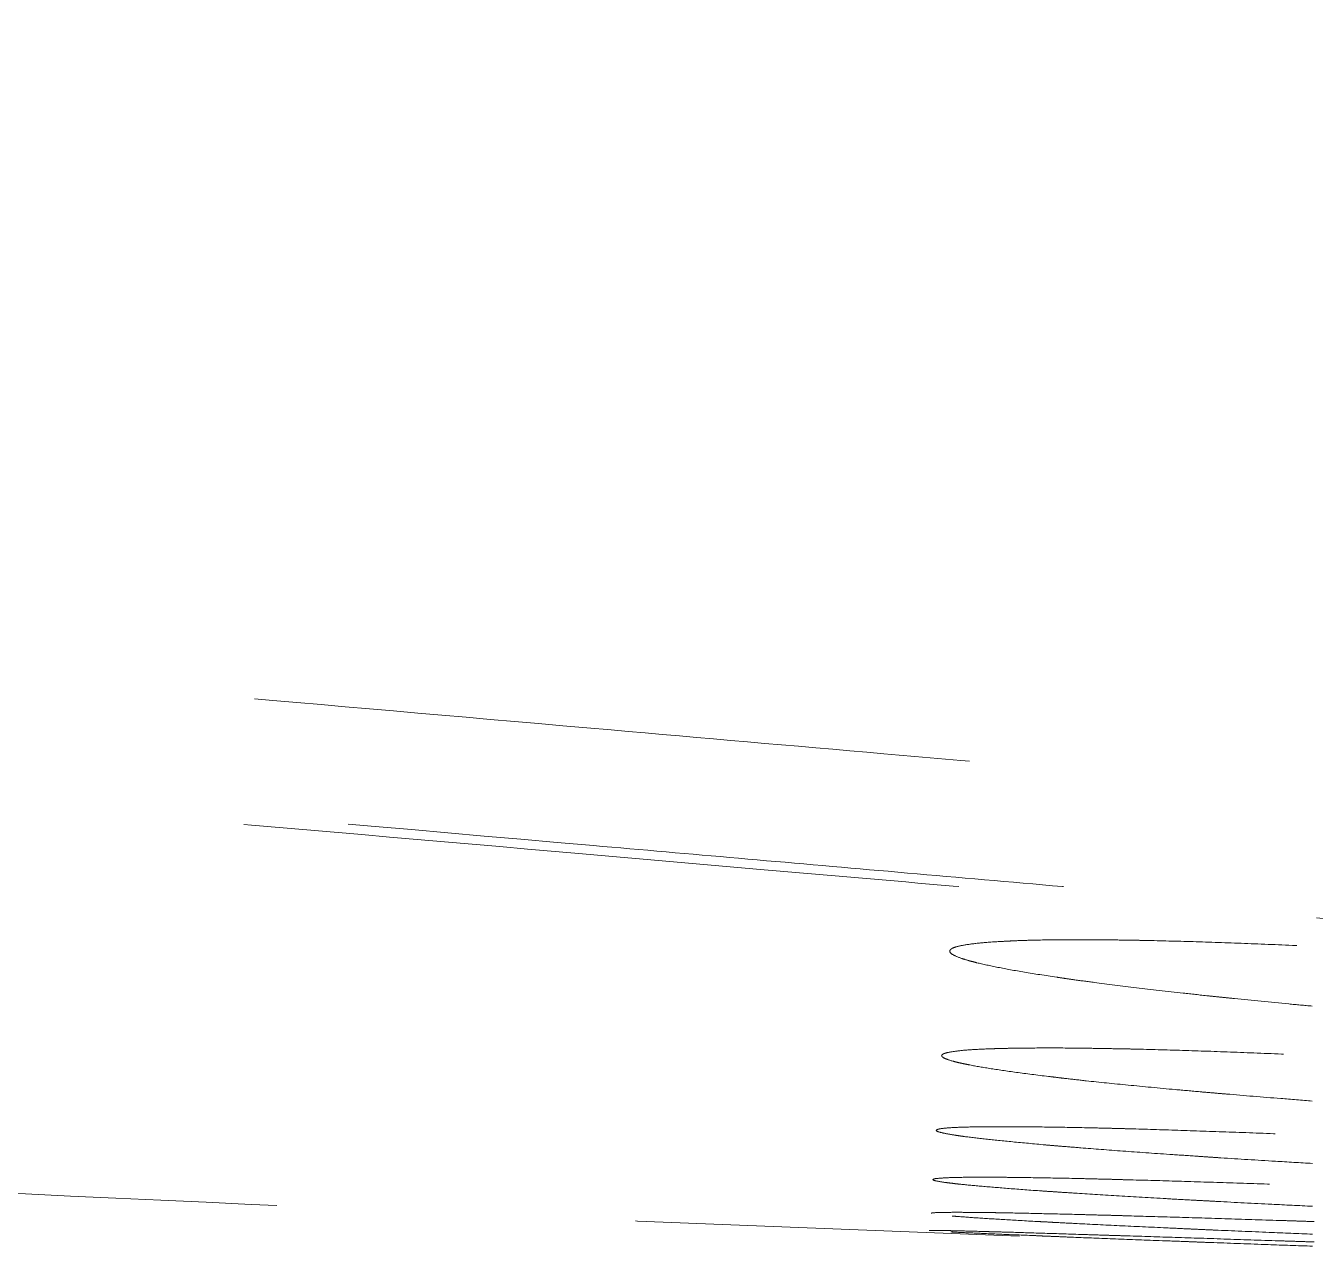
# Model space of a CAD drawing. Header units: millimetres. Extents: x 2433 to 4809, y -10272 to -6912.
# Drawn here: x 4015.76 to 4027.17, y -8254.27 to -8243.48 of the extents above; entities that cross this region are included whole.
import ezdxf

# ---------------------------------------------------------------- set-up
doc = ezdxf.new("R2010")
doc.units = ezdxf.units.MM
doc.linetypes.add('HIDDEN', pattern=[9.525, 6.35, -3.175])
doc.linetypes.add('HIDDEN2', pattern=[4.7625, 3.175, -1.5875])
doc.layers.add('HIDDEN', color=252, linetype='HIDDEN2', lineweight=13)

msp = doc.modelspace()

# ---------------------------------------------------------------- linework, layer by layer
at = {"layer": 'HIDDEN', "linetype": 'HIDDEN', "lineweight": 18}
for points, knots in [([(4035.28, -8243.476), (4035.172, -8243.466), (4034.952, -8243.446), (4034.614, -8243.415), (4034.263, -8243.383), (4033.897, -8243.35), (4033.518, -8243.316), (4033.125, -8243.281), (4032.717, -8243.244), (4032.296, -8243.207), (4031.821, -8243.165), (4031.296, -8243.118), (4030.727, -8243.068), (4030.158, -8243.018), (4029.588, -8242.968), (4029.018, -8242.918), (4028.547, -8242.877), (4027.991, -8242.828), (4027.169, -8242.755), (4025.802, -8242.634), (4023.888, -8242.465), (4019.895, -8242.113), (4014.512, -8241.637), (4009.053, -8241.155), (4005.225, -8240.817), (4002.504, -8240.576), (3999.741, -8240.332), (3997.322, -8240.119), (3995.179, -8239.929), (3993.244, -8239.758), (3991.063, -8239.565), (3989.194, -8239.4), (3987.732, -8239.27), (3986.771, -8239.186), (3985.85, -8239.104), (3984.968, -8239.026), (3984.125, -8238.952), (3983.321, -8238.881), (3982.557, -8238.814), (3981.832, -8238.75), (3981.146, -8238.69), (3980.701, -8238.651), (3980.486, -8238.632)], [0, 0, 0, 0, 0.005929, 0.012111, 0.018548, 0.025238, 0.032183, 0.039382, 0.046835, 0.054542, 0.062503, 0.072919, 0.083335, 0.093751, 0.104167, 0.114583, 0.124999, 0.130054, 0.14508, 0.170076, 0.205043, 0.24998, 0.388966, 0.49996, 0.54881, 0.598428, 0.648815, 0.69997, 0.730738, 0.765996, 0.805745, 0.849985, 0.868201, 0.885703, 0.902491, 0.918564, 0.933923, 0.948567, 0.962497, 0.975712, 0.988213, 1, 1, 1, 1]), ([(3979.831, -8246.114), (3979.95, -8246.125), (3980.191, -8246.146), (3980.554, -8246.178), (3980.923, -8246.21), (3981.298, -8246.243), (3981.678, -8246.276), (3982.064, -8246.31), (3982.456, -8246.344), (3982.854, -8246.379), (3983.256, -8246.414), (3983.665, -8246.45), (3984.079, -8246.486), (3984.499, -8246.522), (3984.925, -8246.56), (3985.356, -8246.597), (3985.793, -8246.635), (3986.235, -8246.674), (3986.683, -8246.713), (3987.137, -8246.753), (3987.596, -8246.793), (3988.061, -8246.834), (3988.532, -8246.875), (3989.008, -8246.916), (3989.49, -8246.958), (3989.977, -8247.001), (3990.47, -8247.044), (3990.969, -8247.088), (3991.473, -8247.132), (3991.983, -8247.176), (3992.499, -8247.221), (3993.02, -8247.267), (3994.512, -8247.397), (3996.973, -8247.612), (4000.4, -8247.911), (4003.826, -8248.21), (4007.251, -8248.509), (4010.675, -8248.808), (4014.099, -8249.106), (4017.521, -8249.405), (4020.606, -8249.675), (4023.277, -8249.908), (4025.456, -8250.098), (4027.403, -8250.269), (4029.118, -8250.418), (4030.6, -8250.548), (4031.85, -8250.657), (4032.868, -8250.745), (4033.654, -8250.814), (4034.209, -8250.862), (4034.501, -8250.888), (4034.609, -8250.897)], [0, 0, 0, 0, 0.006523, 0.01315, 0.019879, 0.02671, 0.033645, 0.040682, 0.047822, 0.055065, 0.06241, 0.069859, 0.07741, 0.085063, 0.09282, 0.100679, 0.108641, 0.116706, 0.124874, 0.133144, 0.141518, 0.149993, 0.158572, 0.167254, 0.176038, 0.184925, 0.193915, 0.203007, 0.212202, 0.221501, 0.230901, 0.240405, 0.250011, 0.312506, 0.375001, 0.437497, 0.499992, 0.562492, 0.624993, 0.687494, 0.749995, 0.794089, 0.833939, 0.869547, 0.900912, 0.928034, 0.950913, 0.96955, 0.983943, 0.994093, 1, 1, 1, 1]), ([(4034.431, -8251.918), (4034.307, -8251.908), (4034.048, -8251.885), (4033.64, -8251.85), (4033.196, -8251.811), (4032.808, -8251.777), (4032.378, -8251.74), (4031.81, -8251.69), (4031.214, -8251.638), (4030.69, -8251.592), (4030.338, -8251.561), (4029.956, -8251.528), (4029.545, -8251.492), (4029.104, -8251.454), (4028.633, -8251.412), (4028.132, -8251.369), (4027.306, -8251.296), (4026.177, -8251.198), (4024.771, -8251.075), (4023.406, -8250.956), (4022.082, -8250.84), (4019.496, -8250.614), (4015.831, -8250.294), (4011.275, -8249.897), (4007.217, -8249.542), (4003.618, -8249.228), (4000.684, -8248.972), (3998.372, -8248.77), (3996.577, -8248.613), (3994.95, -8248.471), (3993.311, -8248.328), (3991.684, -8248.186), (3990.217, -8248.057), (3989.061, -8247.957), (3988.164, -8247.878), (3987.349, -8247.807), (3986.529, -8247.735), (3985.714, -8247.664), (3984.931, -8247.596), (3984.261, -8247.537), (3983.691, -8247.488), (3983.254, -8247.449), (3982.933, -8247.421), (3982.709, -8247.402), (3982.496, -8247.383), (3982.294, -8247.366), (3982.104, -8247.349), (3981.926, -8247.333), (3981.758, -8247.319), (3981.602, -8247.305), (3981.437, -8247.291), (3981.264, -8247.276), (3981.083, -8247.26), (3980.914, -8247.245), (3980.758, -8247.231), (3980.613, -8247.219), (3980.497, -8247.209), (3980.406, -8247.201), (3980.339, -8247.195), (3980.273, -8247.189), (3980.21, -8247.183), (3980.149, -8247.178), (3980.089, -8247.173), (3980.031, -8247.168), (3979.973, -8247.163), (3979.916, -8247.158), (3979.858, -8247.153), (3979.8, -8247.148), (3979.761, -8247.144), (3979.742, -8247.143)], [0, 0, 0, 0, 0.006794, 0.014268, 0.022422, 0.031253, 0.035619, 0.046038, 0.062505, 0.06841, 0.07486, 0.081856, 0.089397, 0.097483, 0.106114, 0.115288, 0.125006, 0.151534, 0.177298, 0.202298, 0.226534, 0.250005, 0.344343, 0.427677, 0.500008, 0.566907, 0.624995, 0.66083, 0.693609, 0.723327, 0.749989, 0.783397, 0.812488, 0.830346, 0.846717, 0.861597, 0.87499, 0.891652, 0.906241, 0.917903, 0.92832, 0.937493, 0.941797, 0.945897, 0.949788, 0.95347, 0.95694, 0.9602, 0.963253, 0.9661, 0.968746, 0.972286, 0.975596, 0.978674, 0.981527, 0.984165, 0.986605, 0.987887, 0.989119, 0.990308, 0.991457, 0.992574, 0.993662, 0.994729, 0.995782, 0.996827, 0.997873, 0.998928, 1, 1, 1, 1]), ([(3979.735, -8247.232), (3979.776, -8247.236), (3979.856, -8247.243), (3979.976, -8247.253), (3980.096, -8247.264), (3980.217, -8247.274), (3980.339, -8247.285), (3980.463, -8247.296), (3980.601, -8247.308), (3980.752, -8247.321), (3980.917, -8247.335), (3981.088, -8247.35), (3981.263, -8247.366), (3981.464, -8247.383), (3981.693, -8247.403), (3981.952, -8247.426), (3982.228, -8247.45), (3982.521, -8247.475), (3982.83, -8247.502), (3983.169, -8247.532), (3983.542, -8247.564), (3983.954, -8247.6), (3984.396, -8247.639), (3984.877, -8247.68), (3985.399, -8247.726), (3985.968, -8247.776), (3986.61, -8247.831), (3987.334, -8247.894), (3988.15, -8247.966), (3989.041, -8248.043), (3989.917, -8248.12), (3990.771, -8248.194), (3991.597, -8248.266), (3992.479, -8248.343), (3993.574, -8248.438), (3994.917, -8248.555), (3996.544, -8248.697), (3998.331, -8248.852), (4000.087, -8249.005), (4001.797, -8249.154), (4003.444, -8249.298), (4005.21, -8249.452), (4007.396, -8249.642), (4010.076, -8249.876), (4013.319, -8250.158), (4016.895, -8250.47), (4019.923, -8250.733), (4022.317, -8250.942), (4023.988, -8251.087), (4025.722, -8251.238), (4027.12, -8251.36), (4028.164, -8251.451), (4028.835, -8251.51), (4029.516, -8251.569), (4030.206, -8251.629), (4030.773, -8251.679), (4031.206, -8251.716), (4031.496, -8251.742), (4031.762, -8251.765), (4032.005, -8251.786), (4032.225, -8251.805), (4032.421, -8251.822), (4032.751, -8251.851), (4033.204, -8251.89), (4033.771, -8251.939), (4034.131, -8251.97), (4034.302, -8251.984)], [0, 0, 0, 0, 0.00221, 0.004402, 0.006592, 0.008794, 0.011025, 0.013298, 0.015627, 0.018575, 0.021595, 0.024706, 0.027921, 0.031253, 0.035725, 0.040471, 0.045511, 0.050859, 0.056523, 0.062507, 0.069473, 0.076999, 0.085094, 0.09376, 0.103369, 0.113786, 0.125013, 0.138581, 0.153518, 0.169833, 0.187519, 0.201609, 0.216722, 0.232862, 0.250026, 0.276845, 0.306617, 0.339349, 0.375033, 0.403062, 0.433238, 0.465565, 0.500041, 0.553395, 0.612841, 0.678386, 0.750021, 0.779495, 0.81015, 0.841985, 0.875001, 0.887162, 0.899493, 0.911992, 0.92466, 0.937497, 0.943244, 0.948565, 0.953457, 0.957922, 0.961959, 0.965568, 0.968747, 0.980133, 0.990552, 1, 1, 1, 1]), ([(4027.143, -8252.147), (4027.073, -8252.14), (4027.004, -8252.134), (4026.771, -8252.112), (4026.611, -8252.096), (4026.416, -8252.076), (4026.377, -8252.072), (4026.3, -8252.064), (4026.262, -8252.06), (4026.148, -8252.048), (4026.074, -8252.04), (4025.857, -8252.016), (4025.719, -8252), (4025.457, -8251.969), (4025.333, -8251.953), (4025.157, -8251.93), (4025.1, -8251.922), (4025.017, -8251.911), (4024.99, -8251.907), (4024.936, -8251.899), (4024.91, -8251.895), (4024.78, -8251.876), (4024.685, -8251.861), (4024.512, -8251.832), (4024.434, -8251.818), (4024.293, -8251.79), (4024.231, -8251.776), (4024.163, -8251.76), (4024.15, -8251.756), (4024.126, -8251.75), (4024.114, -8251.747), (4024.08, -8251.737), (4024.06, -8251.731), (4024.006, -8251.713), (4023.98, -8251.701), (4023.945, -8251.679), (4023.936, -8251.669), (4023.938, -8251.654), (4023.941, -8251.649), (4023.949, -8251.642), (4023.953, -8251.64), (4023.96, -8251.635), (4023.965, -8251.633), (4023.99, -8251.623), (4024.02, -8251.615), (4024.096, -8251.601), (4024.143, -8251.595), (4024.255, -8251.583), (4024.319, -8251.579), (4024.411, -8251.574), (4024.43, -8251.573), (4024.468, -8251.571), (4024.528, -8251.568), (4024.592, -8251.566), (4024.725, -8251.562), (4024.822, -8251.561), (4025.03, -8251.559), (4025.142, -8251.559), (4025.321, -8251.561), (4025.383, -8251.561), (4025.478, -8251.563), (4025.511, -8251.563), (4025.576, -8251.564), (4025.609, -8251.565), (4025.777, -8251.568), (4025.917, -8251.572), (4026.207, -8251.58), (4026.358, -8251.585), (4026.671, -8251.597), (4026.833, -8251.604), (4027.042, -8251.613), (4027.085, -8251.615), (4027.169, -8251.619), (4027.297, -8251.625), (4027.426, -8251.632), (4027.686, -8251.645), (4028.039, -8251.664), (4028.403, -8251.686), (4028.68, -8251.703), (4028.773, -8251.709), (4028.96, -8251.721), (4029.054, -8251.727), (4029.336, -8251.746), (4029.525, -8251.759), (4029.715, -8251.773)], [0, 0, 0, 0, 0.015138, 0.015138, 0.051614, 0.051614, 0.060733, 0.060733, 0.069852, 0.069852, 0.08809, 0.08809, 0.124567, 0.124567, 0.161043, 0.161043, 0.179281, 0.179281, 0.188401, 0.188401, 0.19752, 0.19752, 0.233996, 0.233996, 0.270472, 0.270472, 0.306949, 0.306949, 0.316068, 0.316068, 0.325187, 0.325187, 0.343425, 0.343425, 0.379902, 0.379902, 0.416378, 0.416378, 0.434616, 0.434616, 0.443735, 0.443735, 0.452854, 0.452854, 0.489331, 0.489331, 0.525807, 0.525807, 0.562283, 0.562283, 0.571403, 0.571403, 0.580522, 0.59876, 0.59876, 0.635236, 0.635236, 0.671713, 0.671713, 0.689951, 0.689951, 0.69907, 0.69907, 0.708189, 0.708189, 0.744665, 0.744665, 0.781142, 0.781142, 0.817618, 0.817618, 0.826737, 0.826737, 0.835856, 0.854094, 0.854094, 0.890571, 0.927047, 0.927047, 0.945285, 0.945285, 0.963524, 0.963524, 1, 1, 1, 1]), ([(4027.144, -8252.986), (4027.05, -8252.978), (4026.957, -8252.971), (4026.7, -8252.951), (4026.54, -8252.938), (4026.345, -8252.921), (4026.306, -8252.918), (4026.229, -8252.911), (4026.19, -8252.908), (4026.077, -8252.898), (4026.003, -8252.891), (4025.786, -8252.872), (4025.648, -8252.858), (4025.385, -8252.833), (4025.261, -8252.82), (4025.085, -8252.801), (4025.028, -8252.794), (4024.945, -8252.785), (4024.918, -8252.782), (4024.864, -8252.775), (4024.837, -8252.772), (4024.708, -8252.757), (4024.613, -8252.744), (4024.44, -8252.721), (4024.361, -8252.709), (4024.22, -8252.687), (4024.158, -8252.676), (4024.091, -8252.663), (4024.078, -8252.66), (4024.053, -8252.655), (4024.041, -8252.652), (4024.007, -8252.645), (4023.987, -8252.64), (4023.934, -8252.625), (4023.907, -8252.616), (4023.872, -8252.599), (4023.864, -8252.591), (4023.866, -8252.58), (4023.869, -8252.576), (4023.877, -8252.571), (4023.881, -8252.569), (4023.889, -8252.566), (4023.893, -8252.564), (4023.919, -8252.557), (4023.948, -8252.551), (4024.025, -8252.541), (4024.072, -8252.536), (4024.184, -8252.529), (4024.249, -8252.526), (4024.341, -8252.523), (4024.36, -8252.522), (4024.399, -8252.521), (4024.458, -8252.52), (4024.522, -8252.519), (4024.656, -8252.517), (4024.753, -8252.517), (4024.961, -8252.517), (4025.073, -8252.518), (4025.253, -8252.521), (4025.315, -8252.522), (4025.41, -8252.524), (4025.443, -8252.524), (4025.509, -8252.526), (4025.542, -8252.526), (4025.71, -8252.53), (4025.85, -8252.534), (4026.141, -8252.543), (4026.292, -8252.548), (4026.605, -8252.56), (4026.767, -8252.566), (4026.941, -8252.574), (4026.947, -8252.574), (4026.953, -8252.574)], [0, 0, 0, 0, 0.024696, 0.024696, 0.068955, 0.068955, 0.080019, 0.080019, 0.091084, 0.091084, 0.113213, 0.113213, 0.157472, 0.157472, 0.201731, 0.201731, 0.22386, 0.22386, 0.234924, 0.234924, 0.245989, 0.245989, 0.290248, 0.290248, 0.334506, 0.334506, 0.378765, 0.378765, 0.389829, 0.389829, 0.400894, 0.400894, 0.423023, 0.423023, 0.467282, 0.467282, 0.51154, 0.51154, 0.53367, 0.53367, 0.544734, 0.544734, 0.555799, 0.555799, 0.600058, 0.600058, 0.644316, 0.644316, 0.688575, 0.688575, 0.699639, 0.699639, 0.710704, 0.732833, 0.732833, 0.777092, 0.777092, 0.82135, 0.82135, 0.84348, 0.84348, 0.854544, 0.854544, 0.865609, 0.865609, 0.909867, 0.909867, 0.954126, 0.954126, 0.998385, 0.998385, 1, 1, 1, 1]), ([(4027.145, -8253.538), (4027.035, -8253.532), (4026.925, -8253.525), (4026.653, -8253.509), (4026.493, -8253.499), (4026.297, -8253.486), (4026.258, -8253.484), (4026.181, -8253.478), (4026.143, -8253.476), (4026.029, -8253.468), (4025.955, -8253.463), (4025.738, -8253.448), (4025.6, -8253.439), (4025.338, -8253.419), (4025.213, -8253.41), (4025.037, -8253.395), (4024.98, -8253.391), (4024.897, -8253.384), (4024.869, -8253.382), (4024.816, -8253.377), (4024.789, -8253.375), (4024.66, -8253.363), (4024.565, -8253.354), (4024.391, -8253.337), (4024.313, -8253.329), (4024.172, -8253.313), (4024.11, -8253.306), (4024.042, -8253.297), (4024.029, -8253.295), (4024.005, -8253.291), (4023.993, -8253.29), (4023.959, -8253.284), (4023.939, -8253.281), (4023.885, -8253.271), (4023.859, -8253.265), (4023.824, -8253.254), (4023.816, -8253.249), (4023.819, -8253.242), (4023.822, -8253.24), (4023.83, -8253.237), (4023.834, -8253.236), (4023.842, -8253.234), (4023.846, -8253.233), (4023.872, -8253.228), (4023.902, -8253.225), (4023.979, -8253.22), (4024.026, -8253.218), (4024.139, -8253.215), (4024.204, -8253.214), (4024.296, -8253.213), (4024.315, -8253.213), (4024.354, -8253.213), (4024.414, -8253.213), (4024.478, -8253.213), (4024.612, -8253.214), (4024.709, -8253.215), (4024.918, -8253.218), (4025.031, -8253.22), (4025.211, -8253.224), (4025.273, -8253.225), (4025.369, -8253.228), (4025.401, -8253.228), (4025.467, -8253.23), (4025.5, -8253.231), (4025.668, -8253.236), (4025.809, -8253.24), (4026.1, -8253.25), (4026.252, -8253.255), (4026.565, -8253.266), (4026.728, -8253.272), (4026.938, -8253.281), (4026.98, -8253.282), (4027.065, -8253.286), (4027.111, -8253.288), (4027.158, -8253.29), (4027.162, -8253.29)], [0, 0, 0, 0, 0.028176, 0.028176, 0.071324, 0.071324, 0.082111, 0.082111, 0.092898, 0.092898, 0.114472, 0.114472, 0.15762, 0.15762, 0.200768, 0.200768, 0.222342, 0.222342, 0.233129, 0.233129, 0.243916, 0.243916, 0.287064, 0.287064, 0.330212, 0.330212, 0.37336, 0.37336, 0.384147, 0.384147, 0.394934, 0.394934, 0.416508, 0.416508, 0.459657, 0.459657, 0.502805, 0.502805, 0.524379, 0.524379, 0.535166, 0.535166, 0.545953, 0.545953, 0.589101, 0.589101, 0.632249, 0.632249, 0.675397, 0.675397, 0.686184, 0.686184, 0.696971, 0.718545, 0.718545, 0.761693, 0.761693, 0.804841, 0.804841, 0.826415, 0.826415, 0.837202, 0.837202, 0.847989, 0.847989, 0.891137, 0.891137, 0.934285, 0.934285, 0.977434, 0.977434, 0.988221, 0.988221, 0.999008, 1, 1, 1, 1]), ([(4011.642, -8253.604), (4012.616, -8253.655), (4015.718, -8253.81), (4020.022, -8254.004), (4023.352, -8254.136), (4024.553, -8254.181)], [0, 0, 0, 0, 0.226361, 0.721064, 1, 1, 1, 1]), ([(4027.146, -8253.917), (4027.024, -8253.911), (4026.904, -8253.905), (4026.621, -8253.891), (4026.46, -8253.883), (4026.265, -8253.872), (4026.226, -8253.87), (4026.149, -8253.866), (4026.111, -8253.864), (4025.997, -8253.858), (4025.923, -8253.854), (4025.706, -8253.841), (4025.568, -8253.833), (4025.305, -8253.818), (4025.181, -8253.81), (4025.005, -8253.798), (4024.948, -8253.795), (4024.865, -8253.789), (4024.837, -8253.787), (4024.784, -8253.784), (4024.757, -8253.782), (4024.628, -8253.773), (4024.533, -8253.766), (4024.36, -8253.752), (4024.281, -8253.745), (4024.14, -8253.733), (4024.078, -8253.727), (4024.011, -8253.72), (4023.998, -8253.719), (4023.974, -8253.716), (4023.962, -8253.714), (4023.928, -8253.71), (4023.908, -8253.708), (4023.855, -8253.7), (4023.828, -8253.696), (4023.794, -8253.687), (4023.786, -8253.684), (4023.789, -8253.678), (4023.792, -8253.677), (4023.8, -8253.675), (4023.804, -8253.674), (4023.812, -8253.672), (4023.817, -8253.672), (4023.843, -8253.669), (4023.873, -8253.667), (4023.951, -8253.663), (4023.998, -8253.662), (4024.111, -8253.66), (4024.176, -8253.66), (4024.269, -8253.66), (4024.288, -8253.66), (4024.327, -8253.66), (4024.387, -8253.661), (4024.452, -8253.661), (4024.586, -8253.663), (4024.684, -8253.664), (4024.893, -8253.668), (4025.006, -8253.67), (4025.186, -8253.674), (4025.248, -8253.676), (4025.344, -8253.678), (4025.377, -8253.679), (4025.443, -8253.681), (4025.476, -8253.682), (4025.645, -8253.686), (4025.785, -8253.69), (4026.078, -8253.699), (4026.229, -8253.704), (4026.543, -8253.714), (4026.706, -8253.719), (4026.916, -8253.727), (4026.958, -8253.728), (4027.043, -8253.731), (4027.097, -8253.733), (4027.15, -8253.735), (4027.161, -8253.735)], [0, 0, 0, 0, 0.030841, 0.030841, 0.073796, 0.073796, 0.084534, 0.084534, 0.095273, 0.095273, 0.11675, 0.11675, 0.159704, 0.159704, 0.202659, 0.202659, 0.224136, 0.224136, 0.234875, 0.234875, 0.245613, 0.245613, 0.288568, 0.288568, 0.331522, 0.331522, 0.374477, 0.374477, 0.385215, 0.385215, 0.395954, 0.395954, 0.417431, 0.417431, 0.460385, 0.460385, 0.50334, 0.50334, 0.524817, 0.524817, 0.535556, 0.535556, 0.546294, 0.546294, 0.589249, 0.589249, 0.632203, 0.632203, 0.675157, 0.675157, 0.685896, 0.685896, 0.696635, 0.718112, 0.718112, 0.761066, 0.761066, 0.804021, 0.804021, 0.825498, 0.825498, 0.836236, 0.836236, 0.846975, 0.846975, 0.889929, 0.889929, 0.932884, 0.932884, 0.975838, 0.975838, 0.986577, 0.986577, 0.997315, 1, 1, 1, 1]), ([(4023.772, -8253.977), (4023.773, -8253.977), (4023.775, -8253.977), (4023.78, -8253.976), (4023.783, -8253.975), (4023.791, -8253.975), (4023.796, -8253.974), (4023.822, -8253.973), (4023.852, -8253.972), (4023.93, -8253.971), (4023.978, -8253.97), (4024.091, -8253.971), (4024.157, -8253.971), (4024.249, -8253.973), (4024.268, -8253.973), (4024.308, -8253.973), (4024.368, -8253.974), (4024.433, -8253.975), (4024.567, -8253.978), (4024.665, -8253.98), (4024.875, -8253.985), (4024.987, -8253.987), (4025.168, -8253.992), (4025.23, -8253.994), (4025.327, -8253.996), (4025.359, -8253.997), (4025.425, -8253.999), (4025.459, -8254), (4025.627, -8254.005), (4025.768, -8254.009), (4026.06, -8254.017), (4026.212, -8254.022), (4026.527, -8254.032), (4026.689, -8254.037), (4026.899, -8254.044), (4026.942, -8254.045), (4027.027, -8254.048), (4027.085, -8254.05), (4027.144, -8254.052), (4027.16, -8254.052)], [0, 0, 0, 0, 0.015487, 0.015487, 0.037676, 0.037676, 0.059865, 0.059865, 0.14862, 0.14862, 0.237374, 0.237374, 0.326129, 0.326129, 0.348318, 0.348318, 0.370507, 0.414884, 0.414884, 0.503639, 0.503639, 0.592394, 0.592394, 0.636771, 0.636771, 0.65896, 0.65896, 0.681148, 0.681148, 0.769903, 0.769903, 0.858658, 0.858658, 0.947413, 0.947413, 0.969602, 0.969602, 0.99179, 1, 1, 1, 1]), ([(4027.147, -8254.164), (4027.017, -8254.159), (4026.889, -8254.153), (4026.599, -8254.141), (4026.438, -8254.134), (4026.243, -8254.126), (4026.204, -8254.124), (4026.127, -8254.121), (4026.089, -8254.119), (4025.975, -8254.114), (4025.901, -8254.11), (4025.684, -8254.1), (4025.546, -8254.094), (4025.283, -8254.081), (4025.159, -8254.075), (4024.983, -8254.066), (4024.926, -8254.063), (4024.843, -8254.059), (4024.815, -8254.057), (4024.762, -8254.054), (4024.735, -8254.053), (4024.606, -8254.046), (4024.511, -8254.04), (4024.338, -8254.03), (4024.259, -8254.025), (4024.119, -8254.016), (4024.057, -8254.011), (4023.99, -8254.006), (4023.977, -8254.005), (4023.962, -8254.004), (4023.96, -8254.004), (4023.958, -8254.004)], [0, 0, 0, 0, 0.084236, 0.084236, 0.194708, 0.194708, 0.222327, 0.222327, 0.249945, 0.249945, 0.305181, 0.305181, 0.415654, 0.415654, 0.526127, 0.526127, 0.581363, 0.581363, 0.608981, 0.608981, 0.6366, 0.6366, 0.747072, 0.747072, 0.857545, 0.857545, 0.968018, 0.968018, 0.995636, 0.995636, 1, 1, 1, 1]), ([(4023.756, -8254.131), (4023.758, -8254.131), (4023.761, -8254.131), (4023.769, -8254.13), (4023.772, -8254.13), (4023.78, -8254.13), (4023.785, -8254.13), (4023.811, -8254.13), (4023.842, -8254.131), (4023.92, -8254.132), (4023.968, -8254.133), (4024.081, -8254.136), (4024.146, -8254.138), (4024.239, -8254.14), (4024.258, -8254.141), (4024.297, -8254.142), (4024.357, -8254.144), (4024.422, -8254.145), (4024.557, -8254.149), (4024.654, -8254.152), (4024.865, -8254.159), (4024.977, -8254.162), (4025.158, -8254.168), (4025.22, -8254.17), (4025.317, -8254.173), (4025.349, -8254.174), (4025.415, -8254.176), (4025.449, -8254.177), (4025.617, -8254.182), (4025.758, -8254.187), (4026.051, -8254.196), (4026.203, -8254.201), (4026.517, -8254.212), (4026.68, -8254.217), (4026.89, -8254.224), (4026.932, -8254.225), (4027.017, -8254.228), (4027.079, -8254.23), (4027.141, -8254.232), (4027.16, -8254.233)], [0, 0, 0, 0, 0.039174, 0.039174, 0.060795, 0.060795, 0.082416, 0.082416, 0.168898, 0.168898, 0.255381, 0.255381, 0.341864, 0.341864, 0.363485, 0.363485, 0.385106, 0.428347, 0.428347, 0.51483, 0.51483, 0.601313, 0.601313, 0.644555, 0.644555, 0.666176, 0.666176, 0.687796, 0.687796, 0.774279, 0.774279, 0.860762, 0.860762, 0.947245, 0.947245, 0.968866, 0.968866, 0.990487, 1, 1, 1, 1]), ([(4027.147, -8254.27), (4027.014, -8254.265), (4026.882, -8254.261), (4026.589, -8254.25), (4026.428, -8254.244), (4026.233, -8254.237), (4026.194, -8254.236), (4026.117, -8254.233), (4026.078, -8254.231), (4025.965, -8254.227), (4025.89, -8254.224), (4025.673, -8254.216), (4025.535, -8254.211), (4025.273, -8254.201), (4025.149, -8254.196), (4024.972, -8254.189), (4024.915, -8254.186), (4024.832, -8254.183), (4024.805, -8254.182), (4024.751, -8254.18), (4024.725, -8254.178), (4024.595, -8254.173), (4024.501, -8254.169), (4024.327, -8254.162), (4024.249, -8254.158), (4024.108, -8254.152), (4024.046, -8254.149), (4023.979, -8254.146), (4023.966, -8254.145), (4023.952, -8254.144), (4023.949, -8254.144), (4023.947, -8254.144)], [0, 0, 0, 0, 0.086281, 0.086281, 0.196474, 0.196474, 0.224022, 0.224022, 0.25157, 0.25157, 0.306667, 0.306667, 0.416859, 0.416859, 0.527052, 0.527052, 0.582149, 0.582149, 0.609697, 0.609697, 0.637245, 0.637245, 0.747438, 0.747438, 0.857631, 0.857631, 0.967823, 0.967823, 0.995372, 0.995372, 1, 1, 1, 1])]:
    msp.add_open_spline(points, degree=3, knots=knots, dxfattribs=at)

doc.saveas('drawing.dxf')
